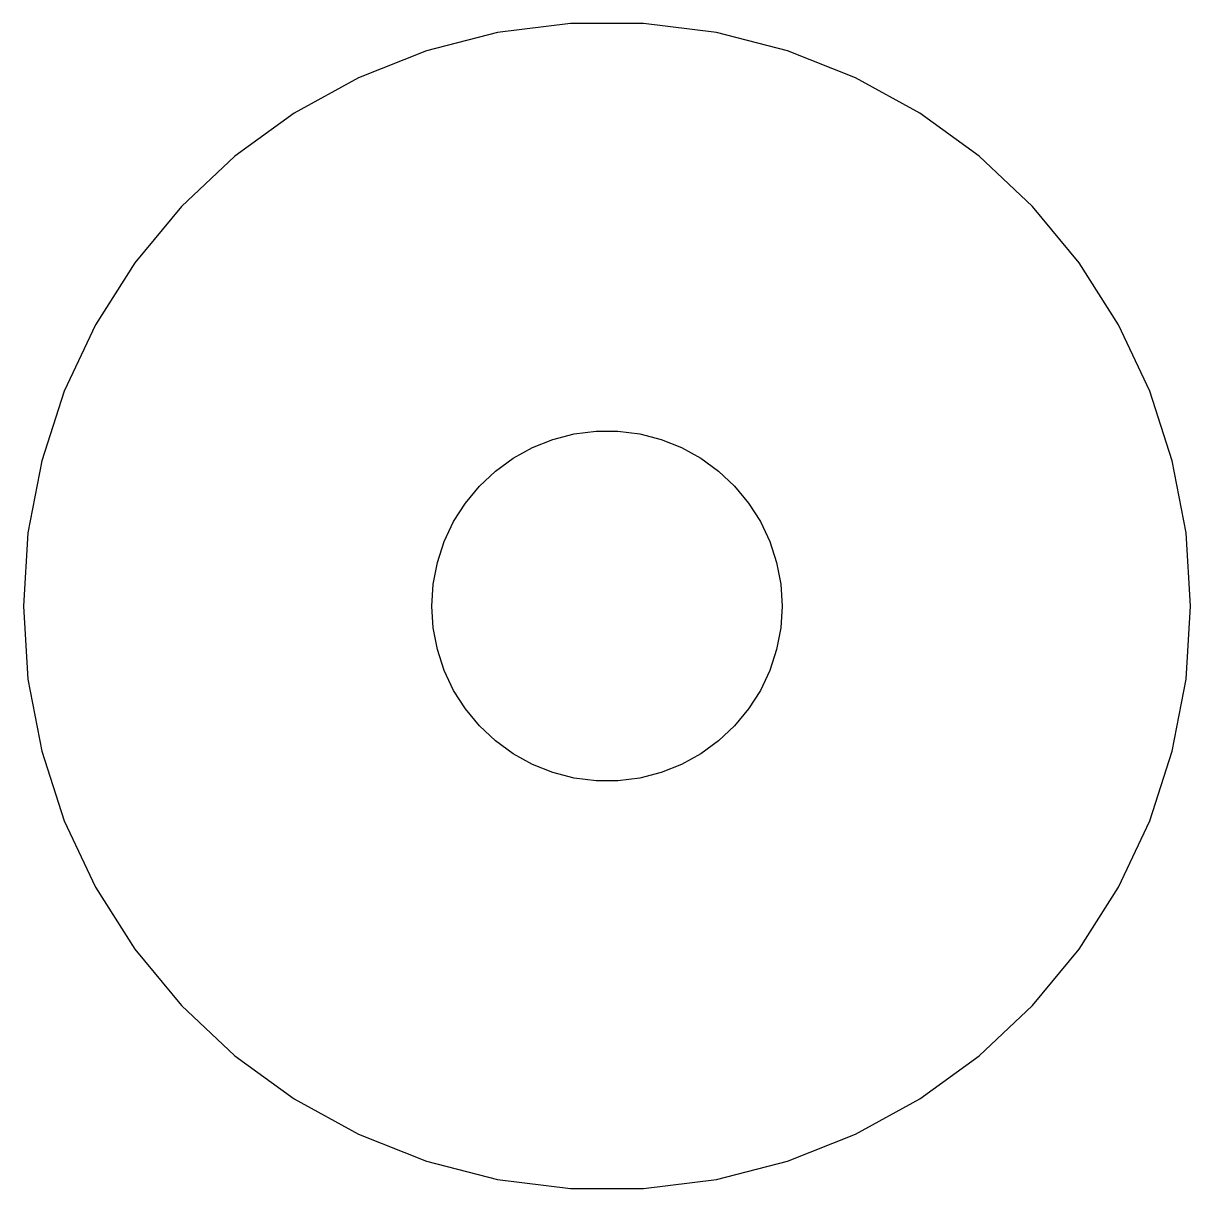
# Model space of a CAD drawing. Header units: metres. Extents: x -35 to 36.3, y -20 to 21.3.
# Drawn here: x -35 to -25, y -19.99 to -10.01 of the extents above.
import ezdxf

# ---------------------------------------------------------------- set-up
doc = ezdxf.new("R2010")
doc.units = ezdxf.units.M

msp = doc.modelspace()

# ---------------------------------------------------------------- linework, layer by layer
for p, q in [((-30.9369, -10.0886), (-31.5451, -10.2447)), ((-30.3139, -10.0099), (-30.9369, -10.0886)), ((-29.686, -10.0099), (-30.3139, -10.0099)), ((-29.0631, -10.0886), (-29.686, -10.0099)), ((-28.4549, -10.2447), (-29.0631, -10.0886)), ((-31.5451, -10.2447), (-32.1289, -10.4759)), ((-27.8711, -10.4759), (-28.4549, -10.2447)), ((-32.1289, -10.4759), (-32.6791, -10.7784)), ((-27.3209, -10.7784), (-27.8711, -10.4759)), ((-32.6791, -10.7784), (-33.1871, -11.1474)), ((-26.8129, -11.1474), (-27.3209, -10.7784)), ((-33.1871, -11.1474), (-33.6448, -11.5773)), ((-26.3551, -11.5773), (-26.8129, -11.1474)), ((-33.6448, -11.5773), (-34.0451, -12.0611)), ((-25.9549, -12.0611), (-26.3551, -11.5773)), ((-34.0451, -12.0611), (-34.3815, -12.5912)), ((-25.6185, -12.5912), (-25.9549, -12.0611)), ((-34.3815, -12.5912), (-34.6489, -13.1594)), ((-25.3511, -13.1594), (-25.6185, -12.5912)), ((-34.6489, -13.1594), (-34.8429, -13.7565)), ((-25.1571, -13.7565), (-25.3511, -13.1594)), ((-30.6387, -13.6427), (-30.4635, -13.5734)), ((-30.4635, -13.5734), (-30.2811, -13.5266)), ((-30.2811, -13.5266), (-30.0942, -13.5029)), ((-30.0942, -13.5029), (-29.9058, -13.5029)), ((-29.9058, -13.5029), (-29.7189, -13.5266)), ((-29.7189, -13.5266), (-29.5365, -13.5734)), ((-29.5365, -13.5734), (-29.3613, -13.6427)), ((-30.8037, -13.7335), (-30.6387, -13.6427)), ((-29.3613, -13.6427), (-29.1963, -13.7335)), ((-34.8429, -13.7565), (-34.9606, -14.3733)), ((-30.9561, -13.8442), (-30.8037, -13.7335)), ((-29.1963, -13.7335), (-29.0439, -13.8442)), ((-25.0394, -14.3733), (-25.1571, -13.7565)), ((-31.0934, -13.9732), (-30.9561, -13.8442)), ((-29.0439, -13.8442), (-28.9065, -13.9732)), ((-31.2135, -14.1183), (-31.0934, -13.9732)), ((-28.9065, -13.9732), (-28.7865, -14.1183)), ((-31.3145, -14.2774), (-31.2135, -14.1183)), ((-28.7865, -14.1183), (-28.6855, -14.2774)), ((-31.3947, -14.4478), (-31.3145, -14.2774)), ((-28.6855, -14.2774), (-28.6053, -14.4478)), ((-34.9606, -14.3733), (-35, -15)), ((-25, -15), (-25.0394, -14.3733)), ((-31.4529, -14.627), (-31.3947, -14.4478)), ((-28.6053, -14.4478), (-28.5471, -14.627)), ((-31.4882, -14.812), (-31.4529, -14.627)), ((-28.5471, -14.627), (-28.5118, -14.812)), ((-31.5, -15), (-31.4882, -14.812)), ((-28.5118, -14.812), (-28.5, -15)), ((-35, -15), (-34.9606, -15.6267)), ((-31.4882, -15.188), (-31.5, -15)), ((-28.5, -15), (-28.5118, -15.188)), ((-25.0394, -15.6267), (-25, -15)), ((-31.4529, -15.373), (-31.4882, -15.188)), ((-28.5118, -15.188), (-28.5471, -15.373)), ((-31.3947, -15.5522), (-31.4529, -15.373)), ((-28.5471, -15.373), (-28.6053, -15.5522)), ((-31.3145, -15.7226), (-31.3947, -15.5522)), ((-28.6053, -15.5522), (-28.6855, -15.7226)), ((-34.9606, -15.6267), (-34.8429, -16.2434)), ((-25.1571, -16.2434), (-25.0394, -15.6267)), ((-31.2135, -15.8817), (-31.3145, -15.7226)), ((-28.6855, -15.7226), (-28.7865, -15.8817)), ((-31.0934, -16.0268), (-31.2135, -15.8817)), ((-28.7865, -15.8817), (-28.9065, -16.0268)), ((-30.9561, -16.1558), (-31.0934, -16.0268)), ((-28.9065, -16.0268), (-29.0439, -16.1558)), ((-30.8037, -16.2665), (-30.9561, -16.1558)), ((-29.0439, -16.1558), (-29.1963, -16.2665)), ((-34.8429, -16.2434), (-34.6489, -16.8406)), ((-30.6387, -16.3572), (-30.8037, -16.2665)), ((-29.1963, -16.2665), (-29.3613, -16.3572)), ((-25.3511, -16.8406), (-25.1571, -16.2434)), ((-30.4635, -16.4266), (-30.6387, -16.3572)), ((-29.3613, -16.3572), (-29.5365, -16.4266)), ((-30.2811, -16.4734), (-30.4635, -16.4266)), ((-30.0942, -16.497), (-30.2811, -16.4734)), ((-29.9058, -16.497), (-30.0942, -16.497)), ((-29.7189, -16.4734), (-29.9058, -16.497)), ((-29.5365, -16.4266), (-29.7189, -16.4734)), ((-34.6489, -16.8406), (-34.3815, -17.4088)), ((-25.6185, -17.4088), (-25.3511, -16.8406)), ((-34.3815, -17.4088), (-34.0451, -17.9389)), ((-25.9549, -17.9389), (-25.6185, -17.4088)), ((-34.0451, -17.9389), (-33.6448, -18.4227)), ((-26.3551, -18.4227), (-25.9549, -17.9389)), ((-33.6448, -18.4227), (-33.1871, -18.8526)), ((-26.8129, -18.8526), (-26.3551, -18.4227)), ((-33.1871, -18.8526), (-32.6791, -19.2216)), ((-27.3209, -19.2216), (-26.8129, -18.8526)), ((-32.6791, -19.2216), (-32.1289, -19.5241)), ((-27.8711, -19.5241), (-27.3209, -19.2216)), ((-32.1289, -19.5241), (-31.5451, -19.7553)), ((-28.4549, -19.7553), (-27.8711, -19.5241)), ((-31.5451, -19.7553), (-30.9369, -19.9114)), ((-29.0631, -19.9114), (-28.4549, -19.7553)), ((-30.9369, -19.9114), (-30.3139, -19.9901)), ((-30.3139, -19.9901), (-29.686, -19.9901)), ((-29.686, -19.9901), (-29.0631, -19.9114))]:
    msp.add_line(p, q)

doc.saveas('drawing.dxf')
